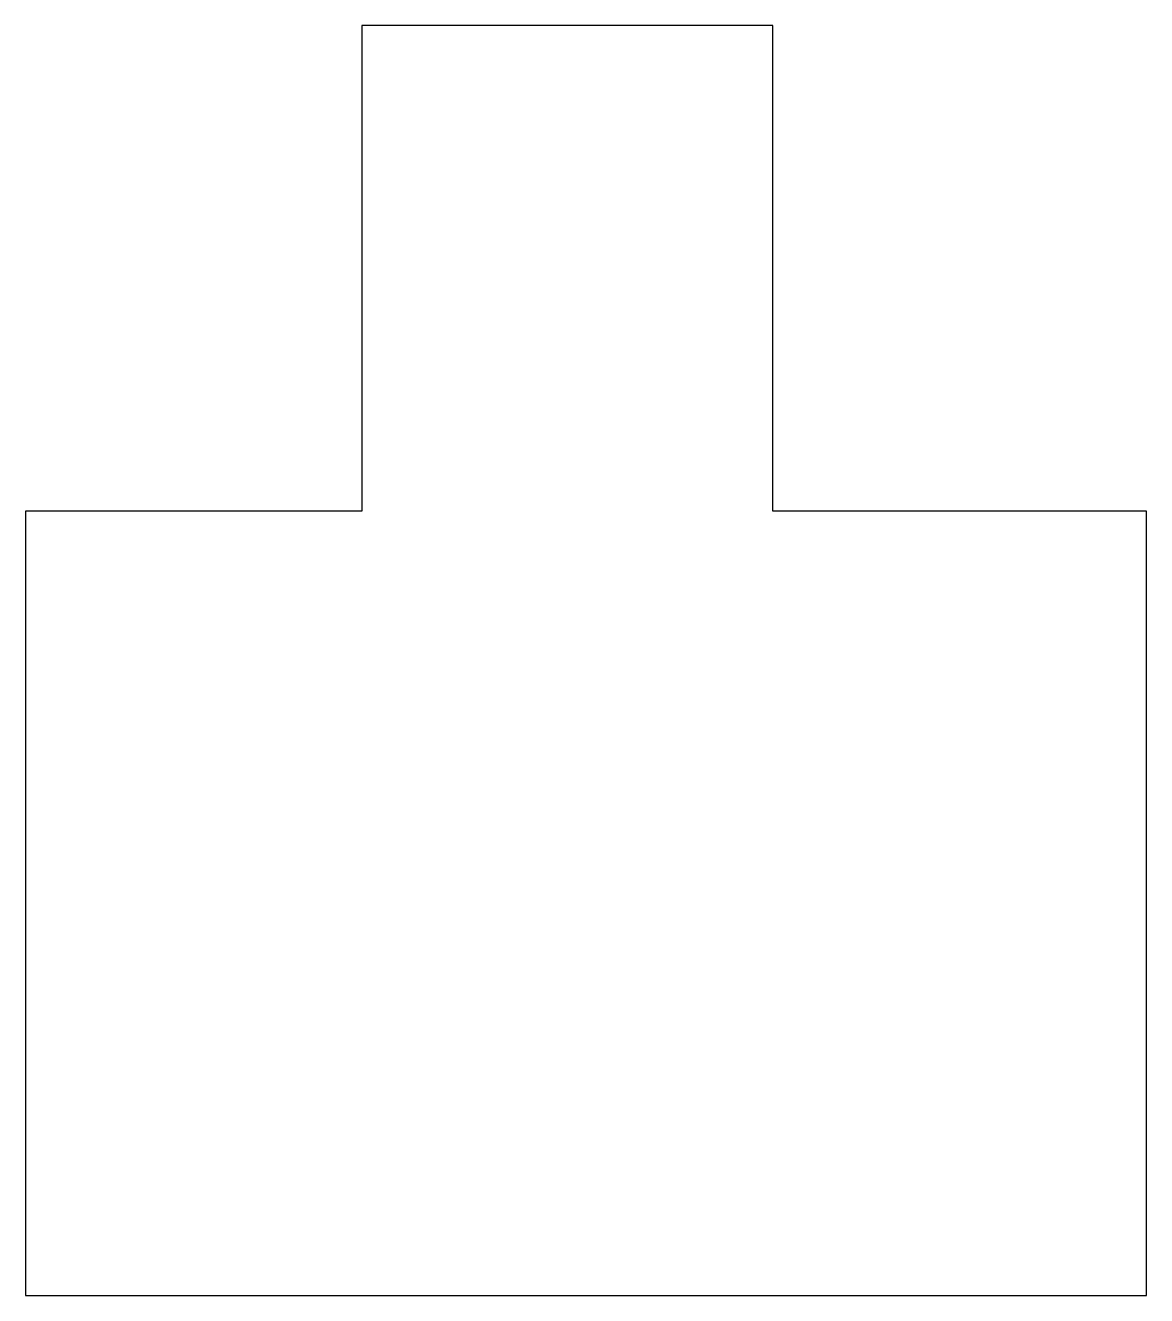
# Model space of a CAD drawing. Extents: x 17 to 317, y 72 to 412.
import ezdxf

# ---------------------------------------------------------------- set-up
doc = ezdxf.new("R2010")
doc.units = 0
doc.layers.add('_U_B808_U_C774_U_C5B4_1', color=7, linetype='CONTINUOUS')

# ---------------------------------------------------------------- blocks, each defined once
blk = doc.blocks.new('BLOCK_2')
at = {"layer": '_U_B808_U_C774_U_C5B4_1', "color": 7}
blk.add_lwpolyline([(17.1, 281.83), (17.1, 71.84), (317.12, 71.84), (317.12, 281.83), (217.11, 281.83), (217.11, 411.84), (107.11, 411.84), (107.11, 281.83), (17.1, 281.83)], dxfattribs=at)

msp = doc.modelspace()

# ---------------------------------------------------------------- block references
at = {"layer": '_U_B808_U_C774_U_C5B4_1'}
msp.add_blockref('BLOCK_2', (0, 0), dxfattribs=at)

doc.saveas('drawing.dxf')
